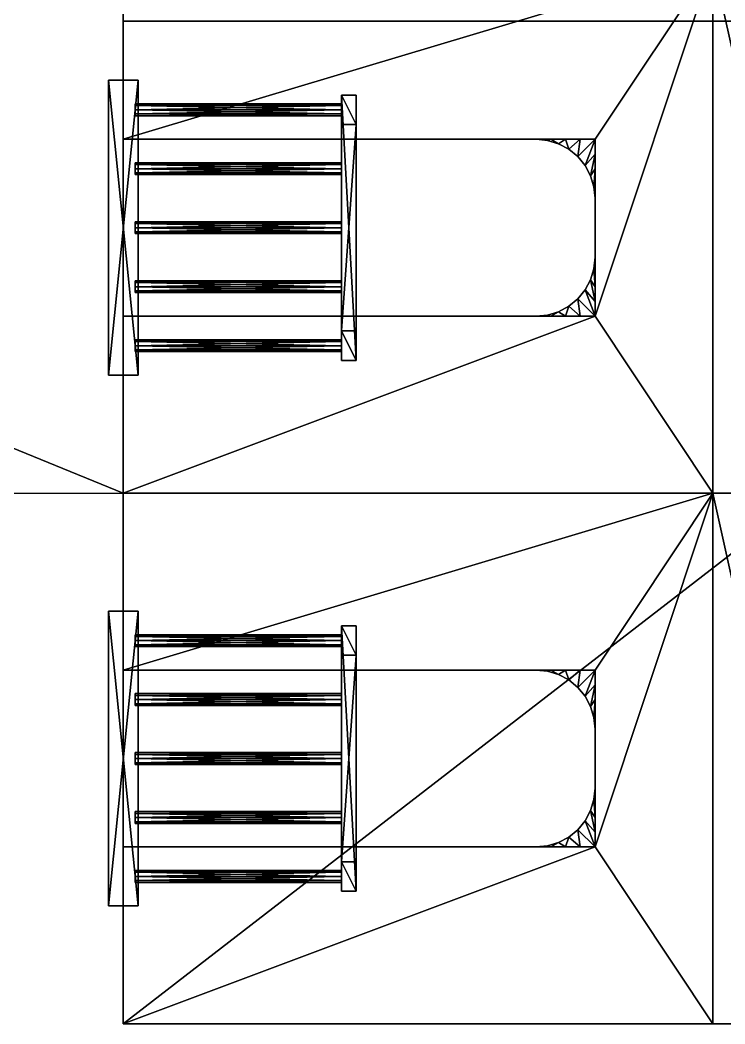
# Model space of a CAD drawing. Header units: metres. Extents: x -124 to 60, y -56 to 44.
# Drawn here: x -25.75 to -13.8, y -51 to -33.98 of the extents above; entities that cross this region are included whole.
import ezdxf

# ---------------------------------------------------------------- set-up
doc = ezdxf.new("R2010")
doc.units = ezdxf.units.M

msp = doc.modelspace()

# ---------------------------------------------------------------- linework, layer by layer
for points in [[(-24, -42, 4), (-24, -33, 4), (-46, -33, 4)], [(-46, -33, 4), (-46, -42, 4), (-24, -42, 4)], [(-14, -33, 4), (-24, -33, 4), (-24, -36, 4)], [(-24, -36, 4), (-16, -36, 4), (-14, -33, 4)], [(-16, -39, 4), (-14, -42, 4), (-14, -33, 4)], [(-14, -33, 4), (-16, -36, 4), (-16, -39, 4)], [(-12, -42, 4), (-12, -33, 4), (-14, -33, 4)], [(-14, -33, 4), (-14, -42, 4), (-12, -42, 4)], [(-24, -51, 3), (-24, -34, 3), (-24, -34, -7)], [(-24, -34, -7), (-24, -51, -7), (-24, -51, 3)], [(-2, -34, -7), (-2, -51, -7), (-24, -51, -7)], [(-24, -51, -7), (-24, -34, -7), (-2, -34, -7)], [(-24, -34, 3), (-2, -34, 3), (-2, -34, -7)], [(-2, -34, -7), (-24, -34, -7), (-24, -34, 3)], [(-14, -34, -7), (-14, -34, 3), (-14, -51, 3)], [(-14, -51, 3), (-14, -51, -7), (-14, -34, -7)], [(-23.75, -35, 6), (-23.75, -35, 4), (-24.25, -35, 4)], [(-24.25, -35, 4), (-24.25, -35, 6), (-23.75, -35, 6)], [(-24.25, -40, 4), (-24.25, -35, 4), (-23.75, -35, 4)], [(-23.75, -40, 6), (-23.75, -35, 6), (-24.25, -35, 6)], [(-24.25, -40, 6), (-24.25, -35, 6), (-24.25, -35, 4)], [(-23.75, -35, 4), (-23.75, -40, 4), (-24.25, -40, 4)], [(-24.25, -35, 6), (-24.25, -40, 6), (-23.75, -40, 6)], [(-24.25, -35, 4), (-24.25, -40, 4), (-24.25, -40, 6)], [(-23.75, -40, 4), (-23.75, -35, 4), (-23.75, -35, 6)], [(-23.75, -35, 6), (-23.75, -40, 6), (-23.75, -40, 4)], [(-23.8, -35.4, 5.5), (-23.8, -35.4293, 5.57071), (-20.3, -35.4293, 5.57071)], [(-20.3, -35.4293, 5.57071), (-20.3, -35.4, 5.5), (-23.8, -35.4, 5.5)], [(-23.8, -35.4293, 5.42929), (-23.8, -35.4, 5.5), (-20.3, -35.4, 5.5)], [(-20.3, -35.4, 5.5), (-20.3, -35.4293, 5.42929), (-23.8, -35.4293, 5.42929)], [(-23.8, -35.4, 4.5), (-23.8, -35.4293, 4.57071), (-20.3, -35.4293, 4.57071)], [(-20.3, -35.4293, 4.57071), (-20.3, -35.4, 4.5), (-23.8, -35.4, 4.5)], [(-23.8, -35.4293, 4.42929), (-23.8, -35.4, 4.5), (-20.3, -35.4, 4.5)], [(-20.3, -35.4, 4.5), (-20.3, -35.4293, 4.42929), (-23.8, -35.4293, 4.42929)], [(-20.3, -35.25, 5.75), (-20.3, -39.75, 5.75), (-20.05, -39.75, 5.75)], [(-20.3, -39.75, 5.75), (-20.3, -35.25, 5.75), (-20.3, -35.75, 5.25)], [(-20.05, -39.75, 5.75), (-20.05, -35.25, 5.75), (-20.3, -35.25, 5.75)], [(-20.3, -35.75, 4), (-20.3, -35.75, 5.25), (-20.3, -35.25, 5.75)], [(-20.3, -35.25, 4), (-20.3, -35.25, 5.75), (-20.05, -35.25, 5.75)], [(-20.3, -35.25, 5.75), (-20.3, -35.25, 4), (-20.3, -35.75, 4)], [(-20.05, -35.25, 5.75), (-20.05, -35.25, 4), (-20.3, -35.25, 4)], [(-20.3, -35.25, 4), (-20.05, -35.25, 4), (-20.05, -35.75, 4)], [(-20.05, -35.75, 4), (-20.3, -35.75, 4), (-20.3, -35.25, 4)], [(-20.05, -35.25, 5.75), (-20.05, -39.75, 5.75), (-20.05, -39.25, 5.25)], [(-20.05, -39.25, 5.25), (-20.05, -35.75, 5.25), (-20.05, -35.25, 5.75)], [(-20.05, -35.25, 4), (-20.05, -35.25, 5.75), (-20.05, -35.75, 5.25)], [(-20.05, -35.75, 5.25), (-20.05, -35.75, 4), (-20.05, -35.25, 4)], [(-23.8, -35.4293, 5.57071), (-23.8, -35.5, 5.6), (-20.3, -35.5, 5.6)], [(-20.3, -35.5, 5.6), (-20.3, -35.4293, 5.57071), (-23.8, -35.4293, 5.57071)], [(-23.8, -35.5, 5.4), (-23.8, -35.4293, 5.42929), (-20.3, -35.4293, 5.42929)], [(-20.3, -35.4293, 5.42929), (-20.3, -35.5, 5.4), (-23.8, -35.5, 5.4)], [(-23.8, -35.4293, 4.57071), (-23.8, -35.5, 4.6), (-20.3, -35.5, 4.6)], [(-20.3, -35.5, 4.6), (-20.3, -35.4293, 4.57071), (-23.8, -35.4293, 4.57071)], [(-23.8, -35.5, 4.4), (-23.8, -35.4293, 4.42929), (-20.3, -35.4293, 4.42929)], [(-20.3, -35.4293, 4.42929), (-20.3, -35.5, 4.4), (-23.8, -35.5, 4.4)], [(-23.8, -35.5, 5.6), (-23.8, -35.5707, 5.57071), (-20.3, -35.5707, 5.57071)], [(-20.3, -35.5707, 5.57071), (-20.3, -35.5, 5.6), (-23.8, -35.5, 5.6)], [(-23.8, -35.5707, 5.42929), (-23.8, -35.5, 5.4), (-20.3, -35.5, 5.4)], [(-20.3, -35.5, 5.4), (-20.3, -35.5707, 5.42929), (-23.8, -35.5707, 5.42929)], [(-23.8, -35.5, 4.6), (-23.8, -35.5707, 4.57071), (-20.3, -35.5707, 4.57071)], [(-20.3, -35.5707, 4.57071), (-20.3, -35.5, 4.6), (-23.8, -35.5, 4.6)], [(-23.8, -35.5707, 4.42929), (-23.8, -35.5, 4.4), (-20.3, -35.5, 4.4)], [(-20.3, -35.5, 4.4), (-20.3, -35.5707, 4.42929), (-23.8, -35.5707, 4.42929)], [(-23.8, -35.5707, 5.57071), (-23.8, -35.6, 5.5), (-20.3, -35.6, 5.5)], [(-20.3, -35.6, 5.5), (-20.3, -35.5707, 5.57071), (-23.8, -35.5707, 5.57071)], [(-23.8, -35.6, 5.5), (-23.8, -35.5707, 5.42929), (-20.3, -35.5707, 5.42929)], [(-20.3, -35.5707, 5.42929), (-20.3, -35.6, 5.5), (-23.8, -35.6, 5.5)], [(-23.8, -35.5707, 4.57071), (-23.8, -35.6, 4.5), (-20.3, -35.6, 4.5)], [(-20.3, -35.6, 4.5), (-20.3, -35.5707, 4.57071), (-23.8, -35.5707, 4.57071)], [(-23.8, -35.6, 4.5), (-23.8, -35.5707, 4.42929), (-20.3, -35.5707, 4.42929)], [(-20.3, -35.5707, 4.42929), (-20.3, -35.6, 4.5), (-23.8, -35.6, 4.5)], [(-20.3, -35.75, 5.25), (-20.3, -39.25, 5.25), (-20.3, -39.75, 5.75)], [(-20.05, -35.75, 5.25), (-20.05, -39.25, 5.25), (-20.3, -39.25, 5.25)], [(-20.3, -39.25, 5.25), (-20.3, -35.75, 5.25), (-20.05, -35.75, 5.25)], [(-20.05, -35.75, 4), (-20.05, -35.75, 5.25), (-20.3, -35.75, 5.25)], [(-20.3, -35.75, 5.25), (-20.3, -35.75, 4), (-20.05, -35.75, 4)], [(-17, -36, 3.5), (-17, -36, 4), (-24, -36, 4)], [(-24, -36, 4), (-24, -36, 3.5), (-17, -36, 3.5)], [(-16.8049, -36.0192, 4), (-16.75, -36, 4), (-17, -36, 4)], [(-16.8049, -36.0192, 3.5), (-16.8049, -36.0192, 4), (-17, -36, 4)], [(-17, -36, 4), (-17, -36, 3.5), (-16.8049, -36.0192, 3.5)], [(-16.75, -36, 4), (-16.8049, -36.0192, 4), (-16.6173, -36.0761, 4)], [(-16.6173, -36.0761, 3.5), (-16.6173, -36.0761, 4), (-16.8049, -36.0192, 4)], [(-16.8049, -36.0192, 4), (-16.8049, -36.0192, 3.5), (-16.6173, -36.0761, 3.5)], [(-16.6173, -36.0761, 4), (-16.5, -36, 4), (-16.75, -36, 4)], [(-16.5, -36, 4), (-16.6173, -36.0761, 4), (-16.4444, -36.1685, 4)], [(-16.4444, -36.1685, 3.5), (-16.4444, -36.1685, 4), (-16.6173, -36.0761, 4)], [(-16.6173, -36.0761, 4), (-16.6173, -36.0761, 3.5), (-16.4444, -36.1685, 3.5)], [(-16.4444, -36.1685, 4), (-16.25, -36, 4), (-16.5, -36, 4)], [(-16.25, -36, 4), (-16.4444, -36.1685, 4), (-16.2929, -36.2929, 4)], [(-16, -36, 4), (-16.2929, -36.2929, 4), (-16.1685, -36.4444, 4)], [(-16.2929, -36.2929, 4), (-16, -36, 4), (-16.25, -36, 4)], [(-16.1685, -36.4444, 4), (-16, -36.25, 4), (-16, -36, 4)], [(-16.2929, -36.2929, 3.5), (-16.2929, -36.2929, 4), (-16.4444, -36.1685, 4)], [(-16.4444, -36.1685, 4), (-16.4444, -36.1685, 3.5), (-16.2929, -36.2929, 3.5)], [(-16, -36.25, 4), (-16.1685, -36.4444, 4), (-16.0761, -36.6173, 4)], [(-16.0761, -36.6173, 4), (-16, -36.5, 4), (-16, -36.25, 4)], [(-23.8, -36.4, 5.5), (-23.8, -36.4293, 5.57071), (-20.3, -36.4293, 5.57071)], [(-20.3, -36.4293, 5.57071), (-20.3, -36.4, 5.5), (-23.8, -36.4, 5.5)], [(-23.8, -36.4293, 5.42929), (-23.8, -36.4, 5.5), (-20.3, -36.4, 5.5)], [(-20.3, -36.4, 5.5), (-20.3, -36.4293, 5.42929), (-23.8, -36.4293, 5.42929)], [(-16.1685, -36.4444, 3.5), (-16.1685, -36.4444, 4), (-16.2929, -36.2929, 4)], [(-16.2929, -36.2929, 4), (-16.2929, -36.2929, 3.5), (-16.1685, -36.4444, 3.5)], [(-23.8, -36.4293, 5.57071), (-23.8, -36.5, 5.6), (-20.3, -36.5, 5.6)], [(-20.3, -36.5, 5.6), (-20.3, -36.4293, 5.57071), (-23.8, -36.4293, 5.57071)], [(-23.8, -36.5, 5.4), (-23.8, -36.4293, 5.42929), (-20.3, -36.4293, 5.42929)], [(-20.3, -36.4293, 5.42929), (-20.3, -36.5, 5.4), (-23.8, -36.5, 5.4)], [(-23.8, -36.5, 5.6), (-23.8, -36.5707, 5.57071), (-20.3, -36.5707, 5.57071)], [(-20.3, -36.5707, 5.57071), (-20.3, -36.5, 5.6), (-23.8, -36.5, 5.6)], [(-23.8, -36.5707, 5.42929), (-23.8, -36.5, 5.4), (-20.3, -36.5, 5.4)], [(-20.3, -36.5, 5.4), (-20.3, -36.5707, 5.42929), (-23.8, -36.5707, 5.42929)], [(-23.8, -36.5707, 5.57071), (-23.8, -36.6, 5.5), (-20.3, -36.6, 5.5)], [(-20.3, -36.6, 5.5), (-20.3, -36.5707, 5.57071), (-23.8, -36.5707, 5.57071)], [(-23.8, -36.6, 5.5), (-23.8, -36.5707, 5.42929), (-20.3, -36.5707, 5.42929)], [(-20.3, -36.5707, 5.42929), (-20.3, -36.6, 5.5), (-23.8, -36.6, 5.5)], [(-16.0761, -36.6173, 3.5), (-16.0761, -36.6173, 4), (-16.1685, -36.4444, 4)], [(-16.1685, -36.4444, 4), (-16.1685, -36.4444, 3.5), (-16.0761, -36.6173, 3.5)], [(-16, -36.5, 4), (-16.0761, -36.6173, 4), (-16.0192, -36.8049, 4)], [(-16.0192, -36.8049, 4), (-16, -36.75, 4), (-16, -36.5, 4)], [(-16.0192, -36.8049, 3.5), (-16.0192, -36.8049, 4), (-16.0761, -36.6173, 4)], [(-16.0761, -36.6173, 4), (-16.0761, -36.6173, 3.5), (-16.0192, -36.8049, 3.5)], [(-16, -36.75, 4), (-16.0192, -36.8049, 4), (-16, -37, 4)], [(-16, -37, 3.5), (-16, -37, 4), (-16.0192, -36.8049, 4)], [(-16.0192, -36.8049, 4), (-16.0192, -36.8049, 3.5), (-16, -37, 3.5)], [(-16, -38, 3.5), (-16, -38, 4), (-16, -37, 4)], [(-16, -37, 4), (-16, -37, 3.5), (-16, -38, 3.5)], [(-23.8, -37.4, 5.5), (-23.8, -37.4293, 5.57071), (-20.3, -37.4293, 5.57071)], [(-20.3, -37.4293, 5.57071), (-20.3, -37.4, 5.5), (-23.8, -37.4, 5.5)], [(-23.8, -37.4293, 5.42929), (-23.8, -37.4, 5.5), (-20.3, -37.4, 5.5)], [(-20.3, -37.4, 5.5), (-20.3, -37.4293, 5.42929), (-23.8, -37.4293, 5.42929)], [(-23.8, -37.4293, 5.57071), (-23.8, -37.5, 5.6), (-20.3, -37.5, 5.6)], [(-20.3, -37.5, 5.6), (-20.3, -37.4293, 5.57071), (-23.8, -37.4293, 5.57071)], [(-23.8, -37.5, 5.4), (-23.8, -37.4293, 5.42929), (-20.3, -37.4293, 5.42929)], [(-20.3, -37.4293, 5.42929), (-20.3, -37.5, 5.4), (-23.8, -37.5, 5.4)], [(-23.8, -37.5, 5.6), (-23.8, -37.5707, 5.57071), (-20.3, -37.5707, 5.57071)], [(-20.3, -37.5707, 5.57071), (-20.3, -37.5, 5.6), (-23.8, -37.5, 5.6)], [(-23.8, -37.5707, 5.42929), (-23.8, -37.5, 5.4), (-20.3, -37.5, 5.4)], [(-20.3, -37.5, 5.4), (-20.3, -37.5707, 5.42929), (-23.8, -37.5707, 5.42929)], [(-23.8, -37.5707, 5.57071), (-23.8, -37.6, 5.5), (-20.3, -37.6, 5.5)], [(-20.3, -37.6, 5.5), (-20.3, -37.5707, 5.57071), (-23.8, -37.5707, 5.57071)], [(-23.8, -37.6, 5.5), (-23.8, -37.5707, 5.42929), (-20.3, -37.5707, 5.42929)], [(-20.3, -37.5707, 5.42929), (-20.3, -37.6, 5.5), (-23.8, -37.6, 5.5)], [(-16, -38, 4), (-16.0192, -38.1951, 4), (-16, -38.25, 4)], [(-16.0192, -38.1951, 3.5), (-16.0192, -38.1951, 4), (-16, -38, 4)], [(-16, -38, 4), (-16, -38, 3.5), (-16.0192, -38.1951, 3.5)], [(-16.0192, -38.1951, 4), (-16.0761, -38.3827, 4), (-16, -38.5, 4)], [(-16.0761, -38.3827, 3.5), (-16.0761, -38.3827, 4), (-16.0192, -38.1951, 4)], [(-16.0192, -38.1951, 4), (-16.0192, -38.1951, 3.5), (-16.0761, -38.3827, 3.5)], [(-16, -38.5, 4), (-16, -38.25, 4), (-16.0192, -38.1951, 4)], [(-23.8, -38.4, 5.5), (-23.8, -38.4293, 5.57071), (-20.3, -38.4293, 5.57071)], [(-20.3, -38.4293, 5.57071), (-20.3, -38.4, 5.5), (-23.8, -38.4, 5.5)], [(-23.8, -38.4293, 5.42929), (-23.8, -38.4, 5.5), (-20.3, -38.4, 5.5)], [(-20.3, -38.4, 5.5), (-20.3, -38.4293, 5.42929), (-23.8, -38.4293, 5.42929)], [(-23.8, -38.4293, 5.57071), (-23.8, -38.5, 5.6), (-20.3, -38.5, 5.6)], [(-20.3, -38.5, 5.6), (-20.3, -38.4293, 5.57071), (-23.8, -38.4293, 5.57071)], [(-23.8, -38.5, 5.4), (-23.8, -38.4293, 5.42929), (-20.3, -38.4293, 5.42929)], [(-20.3, -38.4293, 5.42929), (-20.3, -38.5, 5.4), (-23.8, -38.5, 5.4)], [(-16.0761, -38.3827, 4), (-16.1685, -38.5556, 4), (-16, -38.75, 4)], [(-16.1685, -38.5556, 3.5), (-16.1685, -38.5556, 4), (-16.0761, -38.3827, 4)], [(-16.0761, -38.3827, 4), (-16.0761, -38.3827, 3.5), (-16.1685, -38.5556, 3.5)], [(-16, -38.75, 4), (-16, -38.5, 4), (-16.0761, -38.3827, 4)], [(-23.8, -38.5, 5.6), (-23.8, -38.5707, 5.57071), (-20.3, -38.5707, 5.57071)], [(-20.3, -38.5707, 5.57071), (-20.3, -38.5, 5.6), (-23.8, -38.5, 5.6)], [(-23.8, -38.5707, 5.42929), (-23.8, -38.5, 5.4), (-20.3, -38.5, 5.4)], [(-20.3, -38.5, 5.4), (-20.3, -38.5707, 5.42929), (-23.8, -38.5707, 5.42929)], [(-23.8, -38.5707, 5.57071), (-23.8, -38.6, 5.5), (-20.3, -38.6, 5.5)], [(-20.3, -38.6, 5.5), (-20.3, -38.5707, 5.57071), (-23.8, -38.5707, 5.57071)], [(-23.8, -38.6, 5.5), (-23.8, -38.5707, 5.42929), (-20.3, -38.5707, 5.42929)], [(-20.3, -38.5707, 5.42929), (-20.3, -38.6, 5.5), (-23.8, -38.6, 5.5)], [(-16.1685, -38.5556, 4), (-16.2929, -38.7071, 4), (-16, -39, 4)], [(-16.2929, -38.7071, 3.5), (-16.2929, -38.7071, 4), (-16.1685, -38.5556, 4)], [(-16.1685, -38.5556, 4), (-16.1685, -38.5556, 3.5), (-16.2929, -38.7071, 3.5)], [(-16, -39, 4), (-16, -38.75, 4), (-16.1685, -38.5556, 4)], [(-16.2929, -38.7071, 4), (-16.4444, -38.8315, 4), (-16.25, -39, 4)], [(-16.4444, -38.8315, 3.5), (-16.4444, -38.8315, 4), (-16.2929, -38.7071, 4)], [(-16.2929, -38.7071, 4), (-16.2929, -38.7071, 3.5), (-16.4444, -38.8315, 3.5)], [(-16.25, -39, 4), (-16, -39, 4), (-16.2929, -38.7071, 4)], [(-16.6173, -38.9239, 4), (-16.8049, -38.9808, 4), (-16.75, -39, 4)], [(-16.8049, -38.9808, 3.5), (-16.8049, -38.9808, 4), (-16.6173, -38.9239, 4)], [(-16.6173, -38.9239, 4), (-16.6173, -38.9239, 3.5), (-16.8049, -38.9808, 3.5)], [(-16.75, -39, 4), (-16.5, -39, 4), (-16.6173, -38.9239, 4)], [(-16.4444, -38.8315, 4), (-16.6173, -38.9239, 4), (-16.5, -39, 4)], [(-16.6173, -38.9239, 3.5), (-16.6173, -38.9239, 4), (-16.4444, -38.8315, 4)], [(-16.4444, -38.8315, 4), (-16.4444, -38.8315, 3.5), (-16.6173, -38.9239, 3.5)], [(-16.5, -39, 4), (-16.25, -39, 4), (-16.4444, -38.8315, 4)], [(-16, -39, 4), (-24, -39, 4), (-24, -42, 4)], [(-24, -42, 4), (-14, -42, 4), (-16, -39, 4)], [(-24, -39, 3.5), (-24, -39, 4), (-17, -39, 4)], [(-17, -39, 4), (-17, -39, 3.5), (-24, -39, 3.5)], [(-17, -39, 4), (-16.75, -39, 4), (-16.8049, -38.9808, 4)], [(-17, -39, 3.5), (-17, -39, 4), (-16.8049, -38.9808, 4)], [(-16.8049, -38.9808, 4), (-16.8049, -38.9808, 3.5), (-17, -39, 3.5)], [(-20.3, -39.25, 4), (-20.05, -39.25, 4), (-20.05, -39.75, 4)], [(-20.05, -39.75, 4), (-20.3, -39.75, 4), (-20.3, -39.25, 4)], [(-20.3, -39.25, 5.25), (-20.3, -39.25, 4), (-20.3, -39.75, 4)], [(-20.05, -39.25, 5.25), (-20.05, -39.25, 4), (-20.3, -39.25, 4)], [(-20.3, -39.75, 4), (-20.3, -39.75, 5.75), (-20.3, -39.25, 5.25)], [(-20.3, -39.25, 4), (-20.3, -39.25, 5.25), (-20.05, -39.25, 5.25)], [(-20.05, -39.75, 5.75), (-20.05, -39.75, 4), (-20.05, -39.25, 4)], [(-20.05, -39.25, 4), (-20.05, -39.25, 5.25), (-20.05, -39.75, 5.75)], [(-23.8, -39.4, 4.5), (-23.8, -39.4293, 4.57071), (-20.3, -39.4293, 4.57071)], [(-20.3, -39.4293, 4.57071), (-20.3, -39.4, 4.5), (-23.8, -39.4, 4.5)], [(-23.8, -39.4293, 4.42929), (-23.8, -39.4, 4.5), (-20.3, -39.4, 4.5)], [(-20.3, -39.4, 4.5), (-20.3, -39.4293, 4.42929), (-23.8, -39.4293, 4.42929)], [(-23.8, -39.4, 5.5), (-23.8, -39.4293, 5.57071), (-20.3, -39.4293, 5.57071)], [(-20.3, -39.4293, 5.57071), (-20.3, -39.4, 5.5), (-23.8, -39.4, 5.5)], [(-23.8, -39.4293, 5.42929), (-23.8, -39.4, 5.5), (-20.3, -39.4, 5.5)], [(-20.3, -39.4, 5.5), (-20.3, -39.4293, 5.42929), (-23.8, -39.4293, 5.42929)], [(-23.8, -39.4293, 4.57071), (-23.8, -39.5, 4.6), (-20.3, -39.5, 4.6)], [(-20.3, -39.5, 4.6), (-20.3, -39.4293, 4.57071), (-23.8, -39.4293, 4.57071)], [(-23.8, -39.5, 4.4), (-23.8, -39.4293, 4.42929), (-20.3, -39.4293, 4.42929)], [(-20.3, -39.4293, 4.42929), (-20.3, -39.5, 4.4), (-23.8, -39.5, 4.4)], [(-23.8, -39.4293, 5.57071), (-23.8, -39.5, 5.6), (-20.3, -39.5, 5.6)], [(-20.3, -39.5, 5.6), (-20.3, -39.4293, 5.57071), (-23.8, -39.4293, 5.57071)], [(-23.8, -39.5, 5.4), (-23.8, -39.4293, 5.42929), (-20.3, -39.4293, 5.42929)], [(-20.3, -39.4293, 5.42929), (-20.3, -39.5, 5.4), (-23.8, -39.5, 5.4)], [(-23.8, -39.5, 4.6), (-23.8, -39.5707, 4.57071), (-20.3, -39.5707, 4.57071)], [(-20.3, -39.5707, 4.57071), (-20.3, -39.5, 4.6), (-23.8, -39.5, 4.6)], [(-23.8, -39.5707, 4.42929), (-23.8, -39.5, 4.4), (-20.3, -39.5, 4.4)], [(-20.3, -39.5, 4.4), (-20.3, -39.5707, 4.42929), (-23.8, -39.5707, 4.42929)], [(-23.8, -39.5, 5.6), (-23.8, -39.5707, 5.57071), (-20.3, -39.5707, 5.57071)], [(-20.3, -39.5707, 5.57071), (-20.3, -39.5, 5.6), (-23.8, -39.5, 5.6)], [(-23.8, -39.5707, 5.42929), (-23.8, -39.5, 5.4), (-20.3, -39.5, 5.4)], [(-20.3, -39.5, 5.4), (-20.3, -39.5707, 5.42929), (-23.8, -39.5707, 5.42929)], [(-23.8, -39.5707, 4.57071), (-23.8, -39.6, 4.5), (-20.3, -39.6, 4.5)], [(-20.3, -39.6, 4.5), (-20.3, -39.5707, 4.57071), (-23.8, -39.5707, 4.57071)], [(-23.8, -39.6, 4.5), (-23.8, -39.5707, 4.42929), (-20.3, -39.5707, 4.42929)], [(-20.3, -39.5707, 4.42929), (-20.3, -39.6, 4.5), (-23.8, -39.6, 4.5)], [(-23.8, -39.5707, 5.57071), (-23.8, -39.6, 5.5), (-20.3, -39.6, 5.5)], [(-20.3, -39.6, 5.5), (-20.3, -39.5707, 5.57071), (-23.8, -39.5707, 5.57071)], [(-23.8, -39.6, 5.5), (-23.8, -39.5707, 5.42929), (-20.3, -39.5707, 5.42929)], [(-20.3, -39.5707, 5.42929), (-20.3, -39.6, 5.5), (-23.8, -39.6, 5.5)], [(-20.3, -39.75, 5.75), (-20.3, -39.75, 4), (-20.05, -39.75, 4)], [(-20.05, -39.75, 4), (-20.05, -39.75, 5.75), (-20.3, -39.75, 5.75)], [(-24.25, -40, 6), (-24.25, -40, 4), (-23.75, -40, 4)], [(-23.75, -40, 4), (-23.75, -40, 6), (-24.25, -40, 6)], [(-14, -42, 4), (-24, -42, 4), (-24, -45, 4)], [(-24, -45, 4), (-16, -45, 4), (-14, -42, 4)], [(-16, -48, 4), (-14, -51, 4), (-14, -42, 4)], [(-14, -42, 4), (-16, -45, 4), (-16, -48, 4)], [(-12, -51, 4), (-12, -42, 4), (-14, -42, 4)], [(-14, -42, 4), (-14, -51, 4), (-12, -51, 4)], [(-23.75, -44, 6), (-23.75, -44, 4), (-24.25, -44, 4)], [(-24.25, -44, 4), (-24.25, -44, 6), (-23.75, -44, 6)], [(-24.25, -49, 4), (-24.25, -44, 4), (-23.75, -44, 4)], [(-23.75, -49, 6), (-23.75, -44, 6), (-24.25, -44, 6)], [(-24.25, -49, 6), (-24.25, -44, 6), (-24.25, -44, 4)], [(-23.75, -44, 4), (-23.75, -49, 4), (-24.25, -49, 4)], [(-24.25, -44, 6), (-24.25, -49, 6), (-23.75, -49, 6)], [(-24.25, -44, 4), (-24.25, -49, 4), (-24.25, -49, 6)], [(-23.75, -49, 4), (-23.75, -44, 4), (-23.75, -44, 6)], [(-23.75, -44, 6), (-23.75, -49, 6), (-23.75, -49, 4)], [(-20.3, -44.25, 5.75), (-20.3, -48.75, 5.75), (-20.05, -48.75, 5.75)], [(-20.3, -48.75, 5.75), (-20.3, -44.25, 5.75), (-20.3, -44.75, 5.25)], [(-20.05, -48.75, 5.75), (-20.05, -44.25, 5.75), (-20.3, -44.25, 5.75)], [(-20.3, -44.75, 4), (-20.3, -44.75, 5.25), (-20.3, -44.25, 5.75)], [(-20.3, -44.25, 4), (-20.3, -44.25, 5.75), (-20.05, -44.25, 5.75)], [(-20.3, -44.25, 5.75), (-20.3, -44.25, 4), (-20.3, -44.75, 4)], [(-20.05, -44.25, 5.75), (-20.05, -44.25, 4), (-20.3, -44.25, 4)], [(-20.3, -44.25, 4), (-20.05, -44.25, 4), (-20.05, -44.75, 4)], [(-20.05, -44.75, 4), (-20.3, -44.75, 4), (-20.3, -44.25, 4)], [(-20.05, -44.25, 5.75), (-20.05, -48.75, 5.75), (-20.05, -48.25, 5.25)], [(-20.05, -48.25, 5.25), (-20.05, -44.75, 5.25), (-20.05, -44.25, 5.75)], [(-20.05, -44.25, 4), (-20.05, -44.25, 5.75), (-20.05, -44.75, 5.25)], [(-20.05, -44.75, 5.25), (-20.05, -44.75, 4), (-20.05, -44.25, 4)], [(-23.8, -44.4, 5.5), (-23.8, -44.4293, 5.57071), (-20.3, -44.4293, 5.57071)], [(-20.3, -44.4293, 5.57071), (-20.3, -44.4, 5.5), (-23.8, -44.4, 5.5)], [(-23.8, -44.4293, 5.42929), (-23.8, -44.4, 5.5), (-20.3, -44.4, 5.5)], [(-20.3, -44.4, 5.5), (-20.3, -44.4293, 5.42929), (-23.8, -44.4293, 5.42929)], [(-23.8, -44.4, 4.5), (-23.8, -44.4293, 4.57071), (-20.3, -44.4293, 4.57071)], [(-20.3, -44.4293, 4.57071), (-20.3, -44.4, 4.5), (-23.8, -44.4, 4.5)], [(-23.8, -44.4293, 4.42929), (-23.8, -44.4, 4.5), (-20.3, -44.4, 4.5)], [(-20.3, -44.4, 4.5), (-20.3, -44.4293, 4.42929), (-23.8, -44.4293, 4.42929)], [(-23.8, -44.4293, 5.57071), (-23.8, -44.5, 5.6), (-20.3, -44.5, 5.6)], [(-20.3, -44.5, 5.6), (-20.3, -44.4293, 5.57071), (-23.8, -44.4293, 5.57071)], [(-23.8, -44.5, 5.4), (-23.8, -44.4293, 5.42929), (-20.3, -44.4293, 5.42929)], [(-20.3, -44.4293, 5.42929), (-20.3, -44.5, 5.4), (-23.8, -44.5, 5.4)], [(-23.8, -44.4293, 4.57071), (-23.8, -44.5, 4.6), (-20.3, -44.5, 4.6)], [(-20.3, -44.5, 4.6), (-20.3, -44.4293, 4.57071), (-23.8, -44.4293, 4.57071)], [(-23.8, -44.5, 4.4), (-23.8, -44.4293, 4.42929), (-20.3, -44.4293, 4.42929)], [(-20.3, -44.4293, 4.42929), (-20.3, -44.5, 4.4), (-23.8, -44.5, 4.4)], [(-23.8, -44.5, 5.6), (-23.8, -44.5707, 5.57071), (-20.3, -44.5707, 5.57071)], [(-20.3, -44.5707, 5.57071), (-20.3, -44.5, 5.6), (-23.8, -44.5, 5.6)], [(-23.8, -44.5707, 5.42929), (-23.8, -44.5, 5.4), (-20.3, -44.5, 5.4)], [(-20.3, -44.5, 5.4), (-20.3, -44.5707, 5.42929), (-23.8, -44.5707, 5.42929)], [(-23.8, -44.5, 4.6), (-23.8, -44.5707, 4.57071), (-20.3, -44.5707, 4.57071)], [(-20.3, -44.5707, 4.57071), (-20.3, -44.5, 4.6), (-23.8, -44.5, 4.6)], [(-23.8, -44.5707, 4.42929), (-23.8, -44.5, 4.4), (-20.3, -44.5, 4.4)], [(-20.3, -44.5, 4.4), (-20.3, -44.5707, 4.42929), (-23.8, -44.5707, 4.42929)], [(-23.8, -44.5707, 5.57071), (-23.8, -44.6, 5.5), (-20.3, -44.6, 5.5)], [(-20.3, -44.6, 5.5), (-20.3, -44.5707, 5.57071), (-23.8, -44.5707, 5.57071)], [(-23.8, -44.6, 5.5), (-23.8, -44.5707, 5.42929), (-20.3, -44.5707, 5.42929)], [(-20.3, -44.5707, 5.42929), (-20.3, -44.6, 5.5), (-23.8, -44.6, 5.5)], [(-23.8, -44.5707, 4.57071), (-23.8, -44.6, 4.5), (-20.3, -44.6, 4.5)], [(-20.3, -44.6, 4.5), (-20.3, -44.5707, 4.57071), (-23.8, -44.5707, 4.57071)], [(-23.8, -44.6, 4.5), (-23.8, -44.5707, 4.42929), (-20.3, -44.5707, 4.42929)], [(-20.3, -44.5707, 4.42929), (-20.3, -44.6, 4.5), (-23.8, -44.6, 4.5)], [(-20.3, -44.75, 5.25), (-20.3, -48.25, 5.25), (-20.3, -48.75, 5.75)], [(-20.05, -44.75, 5.25), (-20.05, -48.25, 5.25), (-20.3, -48.25, 5.25)], [(-20.3, -48.25, 5.25), (-20.3, -44.75, 5.25), (-20.05, -44.75, 5.25)], [(-20.05, -44.75, 4), (-20.05, -44.75, 5.25), (-20.3, -44.75, 5.25)], [(-20.3, -44.75, 5.25), (-20.3, -44.75, 4), (-20.05, -44.75, 4)], [(-17, -45, 3.5), (-17, -45, 4), (-24, -45, 4)], [(-24, -45, 4), (-24, -45, 3.5), (-17, -45, 3.5)], [(-16.8049, -45.0192, 4), (-16.75, -45, 4), (-17, -45, 4)], [(-16.8049, -45.0192, 3.5), (-16.8049, -45.0192, 4), (-17, -45, 4)], [(-17, -45, 4), (-17, -45, 3.5), (-16.8049, -45.0192, 3.5)], [(-16.75, -45, 4), (-16.8049, -45.0192, 4), (-16.6173, -45.0761, 4)], [(-16.6173, -45.0761, 3.5), (-16.6173, -45.0761, 4), (-16.8049, -45.0192, 4)], [(-16.8049, -45.0192, 4), (-16.8049, -45.0192, 3.5), (-16.6173, -45.0761, 3.5)], [(-16.6173, -45.0761, 4), (-16.5, -45, 4), (-16.75, -45, 4)], [(-16.5, -45, 4), (-16.6173, -45.0761, 4), (-16.4444, -45.1685, 4)], [(-16.4444, -45.1685, 3.5), (-16.4444, -45.1685, 4), (-16.6173, -45.0761, 4)], [(-16.6173, -45.0761, 4), (-16.6173, -45.0761, 3.5), (-16.4444, -45.1685, 3.5)], [(-16.4444, -45.1685, 4), (-16.25, -45, 4), (-16.5, -45, 4)], [(-16.25, -45, 4), (-16.4444, -45.1685, 4), (-16.2929, -45.2929, 4)], [(-16, -45, 4), (-16.2929, -45.2929, 4), (-16.1685, -45.4444, 4)], [(-16.2929, -45.2929, 4), (-16, -45, 4), (-16.25, -45, 4)], [(-16.1685, -45.4444, 4), (-16, -45.25, 4), (-16, -45, 4)], [(-16.2929, -45.2929, 3.5), (-16.2929, -45.2929, 4), (-16.4444, -45.1685, 4)], [(-16.4444, -45.1685, 4), (-16.4444, -45.1685, 3.5), (-16.2929, -45.2929, 3.5)], [(-16, -45.25, 4), (-16.1685, -45.4444, 4), (-16.0761, -45.6173, 4)], [(-16.0761, -45.6173, 4), (-16, -45.5, 4), (-16, -45.25, 4)], [(-23.8, -45.4, 5.5), (-23.8, -45.4293, 5.57071), (-20.3, -45.4293, 5.57071)], [(-20.3, -45.4293, 5.57071), (-20.3, -45.4, 5.5), (-23.8, -45.4, 5.5)], [(-23.8, -45.4293, 5.42929), (-23.8, -45.4, 5.5), (-20.3, -45.4, 5.5)], [(-20.3, -45.4, 5.5), (-20.3, -45.4293, 5.42929), (-23.8, -45.4293, 5.42929)], [(-23.8, -45.4293, 5.57071), (-23.8, -45.5, 5.6), (-20.3, -45.5, 5.6)], [(-20.3, -45.5, 5.6), (-20.3, -45.4293, 5.57071), (-23.8, -45.4293, 5.57071)], [(-23.8, -45.5, 5.4), (-23.8, -45.4293, 5.42929), (-20.3, -45.4293, 5.42929)], [(-20.3, -45.4293, 5.42929), (-20.3, -45.5, 5.4), (-23.8, -45.5, 5.4)], [(-16.1685, -45.4444, 3.5), (-16.1685, -45.4444, 4), (-16.2929, -45.2929, 4)], [(-16.2929, -45.2929, 4), (-16.2929, -45.2929, 3.5), (-16.1685, -45.4444, 3.5)], [(-16.0761, -45.6173, 3.5), (-16.0761, -45.6173, 4), (-16.1685, -45.4444, 4)], [(-16.1685, -45.4444, 4), (-16.1685, -45.4444, 3.5), (-16.0761, -45.6173, 3.5)], [(-23.8, -45.5, 5.6), (-23.8, -45.5707, 5.57071), (-20.3, -45.5707, 5.57071)], [(-20.3, -45.5707, 5.57071), (-20.3, -45.5, 5.6), (-23.8, -45.5, 5.6)], [(-23.8, -45.5707, 5.42929), (-23.8, -45.5, 5.4), (-20.3, -45.5, 5.4)], [(-20.3, -45.5, 5.4), (-20.3, -45.5707, 5.42929), (-23.8, -45.5707, 5.42929)], [(-23.8, -45.5707, 5.57071), (-23.8, -45.6, 5.5), (-20.3, -45.6, 5.5)], [(-20.3, -45.6, 5.5), (-20.3, -45.5707, 5.57071), (-23.8, -45.5707, 5.57071)], [(-23.8, -45.6, 5.5), (-23.8, -45.5707, 5.42929), (-20.3, -45.5707, 5.42929)], [(-20.3, -45.5707, 5.42929), (-20.3, -45.6, 5.5), (-23.8, -45.6, 5.5)], [(-16, -45.5, 4), (-16.0761, -45.6173, 4), (-16.0192, -45.8049, 4)], [(-16.0192, -45.8049, 4), (-16, -45.75, 4), (-16, -45.5, 4)], [(-16.0192, -45.8049, 3.5), (-16.0192, -45.8049, 4), (-16.0761, -45.6173, 4)], [(-16.0761, -45.6173, 4), (-16.0761, -45.6173, 3.5), (-16.0192, -45.8049, 3.5)], [(-16, -45.75, 4), (-16.0192, -45.8049, 4), (-16, -46, 4)], [(-16, -46, 3.5), (-16, -46, 4), (-16.0192, -45.8049, 4)], [(-16.0192, -45.8049, 4), (-16.0192, -45.8049, 3.5), (-16, -46, 3.5)], [(-16, -47, 3.5), (-16, -47, 4), (-16, -46, 4)], [(-16, -46, 4), (-16, -46, 3.5), (-16, -47, 3.5)], [(-23.8, -46.4, 5.5), (-23.8, -46.4293, 5.57071), (-20.3, -46.4293, 5.57071)], [(-20.3, -46.4293, 5.57071), (-20.3, -46.4, 5.5), (-23.8, -46.4, 5.5)], [(-23.8, -46.4293, 5.42929), (-23.8, -46.4, 5.5), (-20.3, -46.4, 5.5)], [(-20.3, -46.4, 5.5), (-20.3, -46.4293, 5.42929), (-23.8, -46.4293, 5.42929)], [(-23.8, -46.4293, 5.57071), (-23.8, -46.5, 5.6), (-20.3, -46.5, 5.6)], [(-20.3, -46.5, 5.6), (-20.3, -46.4293, 5.57071), (-23.8, -46.4293, 5.57071)], [(-23.8, -46.5, 5.4), (-23.8, -46.4293, 5.42929), (-20.3, -46.4293, 5.42929)], [(-20.3, -46.4293, 5.42929), (-20.3, -46.5, 5.4), (-23.8, -46.5, 5.4)], [(-23.8, -46.5, 5.6), (-23.8, -46.5707, 5.57071), (-20.3, -46.5707, 5.57071)], [(-20.3, -46.5707, 5.57071), (-20.3, -46.5, 5.6), (-23.8, -46.5, 5.6)], [(-23.8, -46.5707, 5.42929), (-23.8, -46.5, 5.4), (-20.3, -46.5, 5.4)], [(-20.3, -46.5, 5.4), (-20.3, -46.5707, 5.42929), (-23.8, -46.5707, 5.42929)], [(-23.8, -46.5707, 5.57071), (-23.8, -46.6, 5.5), (-20.3, -46.6, 5.5)], [(-20.3, -46.6, 5.5), (-20.3, -46.5707, 5.57071), (-23.8, -46.5707, 5.57071)], [(-23.8, -46.6, 5.5), (-23.8, -46.5707, 5.42929), (-20.3, -46.5707, 5.42929)], [(-20.3, -46.5707, 5.42929), (-20.3, -46.6, 5.5), (-23.8, -46.6, 5.5)], [(-16, -47, 4), (-16.0192, -47.1951, 4), (-16, -47.25, 4)], [(-16.0192, -47.1951, 3.5), (-16.0192, -47.1951, 4), (-16, -47, 4)], [(-16, -47, 4), (-16, -47, 3.5), (-16.0192, -47.1951, 3.5)], [(-16.0192, -47.1951, 4), (-16.0761, -47.3827, 4), (-16, -47.5, 4)], [(-16.0761, -47.3827, 3.5), (-16.0761, -47.3827, 4), (-16.0192, -47.1951, 4)], [(-16.0192, -47.1951, 4), (-16.0192, -47.1951, 3.5), (-16.0761, -47.3827, 3.5)], [(-16, -47.5, 4), (-16, -47.25, 4), (-16.0192, -47.1951, 4)], [(-23.8, -47.4, 5.5), (-23.8, -47.4293, 5.57071), (-20.3, -47.4293, 5.57071)], [(-20.3, -47.4293, 5.57071), (-20.3, -47.4, 5.5), (-23.8, -47.4, 5.5)], [(-23.8, -47.4293, 5.42929), (-23.8, -47.4, 5.5), (-20.3, -47.4, 5.5)], [(-20.3, -47.4, 5.5), (-20.3, -47.4293, 5.42929), (-23.8, -47.4293, 5.42929)], [(-23.8, -47.4293, 5.57071), (-23.8, -47.5, 5.6), (-20.3, -47.5, 5.6)], [(-20.3, -47.5, 5.6), (-20.3, -47.4293, 5.57071), (-23.8, -47.4293, 5.57071)], [(-23.8, -47.5, 5.4), (-23.8, -47.4293, 5.42929), (-20.3, -47.4293, 5.42929)], [(-20.3, -47.4293, 5.42929), (-20.3, -47.5, 5.4), (-23.8, -47.5, 5.4)], [(-16.0761, -47.3827, 4), (-16.1685, -47.5556, 4), (-16, -47.75, 4)], [(-16.1685, -47.5556, 3.5), (-16.1685, -47.5556, 4), (-16.0761, -47.3827, 4)], [(-16.0761, -47.3827, 4), (-16.0761, -47.3827, 3.5), (-16.1685, -47.5556, 3.5)], [(-16, -47.75, 4), (-16, -47.5, 4), (-16.0761, -47.3827, 4)], [(-23.8, -47.5, 5.6), (-23.8, -47.5707, 5.57071), (-20.3, -47.5707, 5.57071)], [(-20.3, -47.5707, 5.57071), (-20.3, -47.5, 5.6), (-23.8, -47.5, 5.6)], [(-23.8, -47.5707, 5.42929), (-23.8, -47.5, 5.4), (-20.3, -47.5, 5.4)], [(-20.3, -47.5, 5.4), (-20.3, -47.5707, 5.42929), (-23.8, -47.5707, 5.42929)], [(-23.8, -47.5707, 5.57071), (-23.8, -47.6, 5.5), (-20.3, -47.6, 5.5)], [(-20.3, -47.6, 5.5), (-20.3, -47.5707, 5.57071), (-23.8, -47.5707, 5.57071)], [(-23.8, -47.6, 5.5), (-23.8, -47.5707, 5.42929), (-20.3, -47.5707, 5.42929)], [(-20.3, -47.5707, 5.42929), (-20.3, -47.6, 5.5), (-23.8, -47.6, 5.5)], [(-16.1685, -47.5556, 4), (-16.2929, -47.7071, 4), (-16, -48, 4)], [(-16.2929, -47.7071, 3.5), (-16.2929, -47.7071, 4), (-16.1685, -47.5556, 4)], [(-16.1685, -47.5556, 4), (-16.1685, -47.5556, 3.5), (-16.2929, -47.7071, 3.5)], [(-16, -48, 4), (-16, -47.75, 4), (-16.1685, -47.5556, 4)], [(-16.2929, -47.7071, 4), (-16.4444, -47.8315, 4), (-16.25, -48, 4)], [(-16.4444, -47.8315, 3.5), (-16.4444, -47.8315, 4), (-16.2929, -47.7071, 4)], [(-16.2929, -47.7071, 4), (-16.2929, -47.7071, 3.5), (-16.4444, -47.8315, 3.5)], [(-16.25, -48, 4), (-16, -48, 4), (-16.2929, -47.7071, 4)], [(-17, -48, 4), (-16.75, -48, 4), (-16.8049, -47.9808, 4)], [(-17, -48, 3.5), (-17, -48, 4), (-16.8049, -47.9808, 4)], [(-16.8049, -47.9808, 4), (-16.8049, -47.9808, 3.5), (-17, -48, 3.5)], [(-16.6173, -47.9239, 4), (-16.8049, -47.9808, 4), (-16.75, -48, 4)], [(-16.8049, -47.9808, 3.5), (-16.8049, -47.9808, 4), (-16.6173, -47.9239, 4)], [(-16.6173, -47.9239, 4), (-16.6173, -47.9239, 3.5), (-16.8049, -47.9808, 3.5)], [(-16.75, -48, 4), (-16.5, -48, 4), (-16.6173, -47.9239, 4)], [(-16.4444, -47.8315, 4), (-16.6173, -47.9239, 4), (-16.5, -48, 4)], [(-16.6173, -47.9239, 3.5), (-16.6173, -47.9239, 4), (-16.4444, -47.8315, 4)], [(-16.4444, -47.8315, 4), (-16.4444, -47.8315, 3.5), (-16.6173, -47.9239, 3.5)], [(-16.5, -48, 4), (-16.25, -48, 4), (-16.4444, -47.8315, 4)], [(-16, -48, 4), (-24, -48, 4), (-24, -51, 4)], [(-24, -51, 4), (-14, -51, 4), (-16, -48, 4)], [(-24, -48, 3.5), (-24, -48, 4), (-17, -48, 4)], [(-17, -48, 4), (-17, -48, 3.5), (-24, -48, 3.5)], [(-20.3, -48.25, 4), (-20.05, -48.25, 4), (-20.05, -48.75, 4)], [(-20.05, -48.75, 4), (-20.3, -48.75, 4), (-20.3, -48.25, 4)], [(-20.3, -48.25, 5.25), (-20.3, -48.25, 4), (-20.3, -48.75, 4)], [(-20.05, -48.25, 5.25), (-20.05, -48.25, 4), (-20.3, -48.25, 4)], [(-20.3, -48.75, 4), (-20.3, -48.75, 5.75), (-20.3, -48.25, 5.25)], [(-20.3, -48.25, 4), (-20.3, -48.25, 5.25), (-20.05, -48.25, 5.25)], [(-20.05, -48.75, 5.75), (-20.05, -48.75, 4), (-20.05, -48.25, 4)], [(-20.05, -48.25, 4), (-20.05, -48.25, 5.25), (-20.05, -48.75, 5.75)], [(-23.8, -48.4, 4.5), (-23.8, -48.4293, 4.57071), (-20.3, -48.4293, 4.57071)], [(-20.3, -48.4293, 4.57071), (-20.3, -48.4, 4.5), (-23.8, -48.4, 4.5)], [(-23.8, -48.4293, 4.42929), (-23.8, -48.4, 4.5), (-20.3, -48.4, 4.5)], [(-20.3, -48.4, 4.5), (-20.3, -48.4293, 4.42929), (-23.8, -48.4293, 4.42929)], [(-23.8, -48.4, 5.5), (-23.8, -48.4293, 5.57071), (-20.3, -48.4293, 5.57071)], [(-20.3, -48.4293, 5.57071), (-20.3, -48.4, 5.5), (-23.8, -48.4, 5.5)], [(-23.8, -48.4293, 5.42929), (-23.8, -48.4, 5.5), (-20.3, -48.4, 5.5)], [(-20.3, -48.4, 5.5), (-20.3, -48.4293, 5.42929), (-23.8, -48.4293, 5.42929)], [(-23.8, -48.4293, 4.57071), (-23.8, -48.5, 4.6), (-20.3, -48.5, 4.6)], [(-20.3, -48.5, 4.6), (-20.3, -48.4293, 4.57071), (-23.8, -48.4293, 4.57071)], [(-23.8, -48.5, 4.4), (-23.8, -48.4293, 4.42929), (-20.3, -48.4293, 4.42929)], [(-20.3, -48.4293, 4.42929), (-20.3, -48.5, 4.4), (-23.8, -48.5, 4.4)], [(-23.8, -48.4293, 5.57071), (-23.8, -48.5, 5.6), (-20.3, -48.5, 5.6)], [(-20.3, -48.5, 5.6), (-20.3, -48.4293, 5.57071), (-23.8, -48.4293, 5.57071)], [(-23.8, -48.5, 5.4), (-23.8, -48.4293, 5.42929), (-20.3, -48.4293, 5.42929)], [(-20.3, -48.4293, 5.42929), (-20.3, -48.5, 5.4), (-23.8, -48.5, 5.4)], [(-23.8, -48.5, 4.6), (-23.8, -48.5707, 4.57071), (-20.3, -48.5707, 4.57071)], [(-20.3, -48.5707, 4.57071), (-20.3, -48.5, 4.6), (-23.8, -48.5, 4.6)], [(-23.8, -48.5707, 4.42929), (-23.8, -48.5, 4.4), (-20.3, -48.5, 4.4)], [(-20.3, -48.5, 4.4), (-20.3, -48.5707, 4.42929), (-23.8, -48.5707, 4.42929)], [(-23.8, -48.5, 5.6), (-23.8, -48.5707, 5.57071), (-20.3, -48.5707, 5.57071)], [(-20.3, -48.5707, 5.57071), (-20.3, -48.5, 5.6), (-23.8, -48.5, 5.6)], [(-23.8, -48.5707, 5.42929), (-23.8, -48.5, 5.4), (-20.3, -48.5, 5.4)], [(-20.3, -48.5, 5.4), (-20.3, -48.5707, 5.42929), (-23.8, -48.5707, 5.42929)], [(-23.8, -48.5707, 4.57071), (-23.8, -48.6, 4.5), (-20.3, -48.6, 4.5)], [(-20.3, -48.6, 4.5), (-20.3, -48.5707, 4.57071), (-23.8, -48.5707, 4.57071)], [(-23.8, -48.6, 4.5), (-23.8, -48.5707, 4.42929), (-20.3, -48.5707, 4.42929)], [(-20.3, -48.5707, 4.42929), (-20.3, -48.6, 4.5), (-23.8, -48.6, 4.5)], [(-23.8, -48.5707, 5.57071), (-23.8, -48.6, 5.5), (-20.3, -48.6, 5.5)], [(-20.3, -48.6, 5.5), (-20.3, -48.5707, 5.57071), (-23.8, -48.5707, 5.57071)], [(-23.8, -48.6, 5.5), (-23.8, -48.5707, 5.42929), (-20.3, -48.5707, 5.42929)], [(-20.3, -48.5707, 5.42929), (-20.3, -48.6, 5.5), (-23.8, -48.6, 5.5)], [(-20.3, -48.75, 5.75), (-20.3, -48.75, 4), (-20.05, -48.75, 4)], [(-20.05, -48.75, 4), (-20.05, -48.75, 5.75), (-20.3, -48.75, 5.75)], [(-24.25, -49, 6), (-24.25, -49, 4), (-23.75, -49, 4)], [(-23.75, -49, 4), (-23.75, -49, 6), (-24.25, -49, 6)]]:
    msp.add_3dface(points)

doc.saveas('drawing.dxf')
